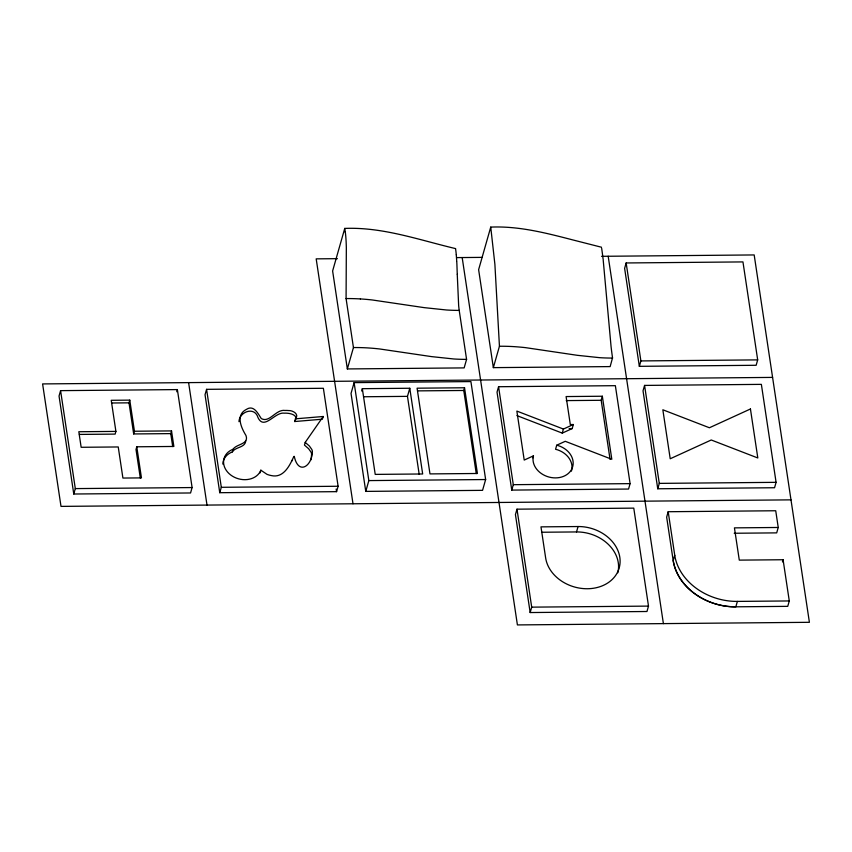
<?xml version="1.0" encoding="UTF-8"?>
<svg xmlns="http://www.w3.org/2000/svg" width="852" height="852" viewBox="0 0 852 852"><rect width="100%" height="100%" fill="white"/><g stroke="black" fill="none" stroke-linecap="round" stroke-linejoin="round"><path stroke-width="1.28" d="M360.375 298.924A159.484 88.874 -8.5 0 1 372.239 299.968L424.179 307.636L446.501 309.99A123.54 68.842 -8.5 0 0 459.207 310.405L466.577 359.384L464.148 367.894L347.35 368.937L353.442 347.552L346.082 298.573L346.338 247.836A54.485 11.108 89.5 0 0 346.242 244.513A32.206 6.571 89.5 0 0 345.337 232.234M245.77 440.899C245.131 447.928 235.408 446.746 232.351 451.88M238.965 421.655C239.348 411.665 254.62 406.106 257.964 417.512C264.141 430.856 274.887 411.665 284.27 413.177A17.935 14.431 15.9 0 1 287.539 413.252C290.788 413.465 297.561 415.19 295.655 419.706M311.14 459.718L311.619 453.935A11.012 8.871 15.9 0 0 310.991 452.071L308.584 448.685L304.441 445.085L305.208 442.39L323.227 416.49L295.431 418.833L294.664 421.538L322.461 419.195M60.577 390.642L59.044 396.042L73.773 494.011L190.56 492.967L192.105 487.557L177.376 389.588L60.577 390.642L75.306 488.601L73.773 494.011M134.446 431.24L171.529 430.91L170.762 433.615L133.679 433.945L134.446 431.24L129.77 400.131L111.229 400.302L115.904 431.4L115.137 434.105L79.374 434.424M133.679 433.945L129.003 402.836L129.77 400.131M171.529 430.91L173.861 446.459L136.778 446.789L136.011 449.494L140.303 478.004M176.758 391.75L177.376 389.588M206.578 389.332L205.034 394.732L219.763 492.701L336.561 491.657L338.106 486.258L323.377 388.288L206.578 389.332L221.307 487.301L219.763 492.701M260.084 472.892L260.85 470.187A19.33 15.56 15.9 0 1 230.722 475.001A19.33 15.56 15.9 0 1 233.107 449.238L232.34 451.933A19.33 15.56 15.9 0 0 222.798 464.074M455.554 248.592C419.269 240.019 382.697 226.866 344.751 228.421L332.621 270.979L347.35 368.937M322.716 418.289L323.227 416.49M354.112 382.623L351.035 393.432L365.764 491.391L482.562 490.347L485.64 479.538L470.911 381.579L354.112 382.623L368.841 480.592L365.764 491.391M361.674 390.993L362.334 388.682L409.78 388.256L422.667 473.978L375.221 474.394L362.334 388.682M419.184 474.287L407.469 396.361L409.78 388.256M601.512 247.24L572.981 239.966C546.121 233.011 518.74 225.876 490.741 227.111L478.622 269.669L493.351 367.638L610.149 366.594L612.535 357.861A122.997 25.081 89.5 0 1 611.065 346.583L603.184 259.807M476.257 473.595L463.765 390.472L464.532 387.767L417.086 388.192L429.972 473.904L477.418 473.488L464.532 387.767M493.351 367.638L499.442 346.253L494.895 264.365L490.741 227.111M498.569 386.723L497.035 392.122L511.754 490.092L628.552 489.048L630.097 483.638L615.368 385.679L498.569 386.723L513.298 484.682L511.754 490.092M516.983 509.176L515.439 514.587L530.168 612.545L646.966 611.502L648.5 606.102L633.771 508.133L516.983 509.176L531.701 607.146L530.168 612.545M532.873 457.865L533.458 455.841A20.352 16.38 15.9 0 0 549.082 477.077A20.352 16.38 15.9 0 0 572.81 466.225A20.352 16.38 15.9 0 0 556.729 445.202L565.249 441.304L611.811 459.281L602.332 396.233L566.101 396.563L570.308 424.552L573.343 424.52L572.182 428.577L562.256 433.114L516.919 415.606M556.729 445.202L555.568 449.26A20.352 16.38 15.9 0 1 571.426 471.124M562.256 433.114L563.406 429.057L573.343 424.52M626.156 262.959L624.622 268.359L639.341 366.328L756.139 365.284L757.684 359.885L742.955 261.915L626.156 262.959L640.885 360.928L639.341 366.328M610.064 459.398L601.182 400.291L602.332 396.233M617.796 572.81A37.882 30.491 15.9 0 0 576.527 531.936L578.061 526.536L540.977 526.866L545.653 557.964A37.882 30.491 15.9 0 0 587.411 588.743A37.882 30.491 15.9 0 0 619.819 557.304A37.882 30.491 15.9 0 0 578.061 526.536M644.57 385.413L643.026 390.823L657.755 488.782L774.553 487.738L776.087 482.338L761.368 384.369L644.57 385.413L659.288 483.382L657.755 488.782M668.192 511.722L666.658 517.121L673.197 560.659C678.181 589.254 708.257 607.21 735.84 606.816L787.738 606.347L789.282 600.948L783.084 559.743L739.291 560.126L734.435 527.867L778.238 527.473L775.725 510.753L668.192 511.722L674.741 555.248L673.197 560.659A56.818 45.731 15.9 0 0 735.84 606.816L737.374 601.406A56.818 45.731 15.9 0 1 674.741 555.248M778.238 527.473L776.694 532.873L734.222 533.256M782.466 561.905L783.084 559.743M233.118 449.174C236.547 443.839 249.295 444.446 245.951 435.447C241.105 427.629 235.45 414.881 246.43 409.375C253.715 404.54 258.007 413.539 261.245 418.524C269.445 423.401 275.92 408.96 285.047 410.472A17.935 14.431 15.9 0 1 288.306 410.547C292.715 410.217 299.67 414.157 295.431 418.833M295.378 420.302L294.664 421.538M292.012 460.847L292.545 459.867M533.458 455.841L524.214 460.069L516.855 411.079L563.406 429.057M337.424 258.667L316.188 258.859L353.005 503.777M456.874 257.602L482.094 257.379M601.544 256.314L754.18 254.94L809.4 622.311L517.409 624.921L462.178 257.56M346.082 298.573L347.318 298.562A127.012 70.78 -8.5 0 1 359.427 298.882L360.364 298.935M499.442 346.253L500.678 346.242A126.447 70.471 -8.5 0 1 512.755 346.562L513.692 346.615A158.791 88.491 -8.5 0 1 525.535 347.648L577.358 355.316L599.627 357.67A122.997 68.543 -8.5 0 0 612.311 358.074L612.567 358.074M353.442 347.552L354.688 347.541A127.012 70.78 -8.5 0 1 366.786 347.861L367.734 347.914A159.484 88.874 -8.5 0 1 379.598 348.958L431.549 356.615L453.871 358.98A123.54 68.842 -8.5 0 0 466.577 359.384M640.885 360.928L757.684 359.885M772.583 377.404L42.6 383.922L61.003 506.386L790.997 499.858M417.629 390.876L463.765 390.472M363.974 396.755L407.469 396.361M111.782 402.996L129.003 402.836M566.239 400.6L601.182 400.291M115.904 431.4L78.821 431.74L81.153 447.289L118.236 446.959L122.912 478.057L141.453 477.897L136.778 446.789M569.157 428.599L572.182 428.577M368.841 480.592L485.64 479.538M75.306 488.601L192.105 487.557M221.307 487.301L338.106 486.258M513.298 484.682L630.097 483.638M659.288 483.382L776.087 482.338M542.096 532.244L576.527 531.936M737.374 601.406L789.282 600.948M531.701 607.146L648.5 606.102M305.208 442.39L309.351 445.979L311.757 449.377A11.012 8.871 15.9 0 1 312.396 451.23C312.247 466.14 298.37 475.661 294.26 456.352L293.802 456.544C289.733 465.661 283.418 478.462 271.255 475.554A17.828 14.356 15.9 0 1 266.921 474.298L260.85 470.187M608.179 256.25L663.399 623.621M344.751 228.421L345.305 232.308M336.167 489.048L336.561 491.657M188.601 382.623L207.004 505.076M170.762 433.615L172.7 446.565M455.575 248.763L455.596 248.933A32.152 6.56 89.5 0 1 456.267 254.641L456.267 254.684M456.278 254.823L456.747 261.447M456.778 261.99L456.853 263.353A75.413 15.379 89.5 0 1 456.928 264.951L457.258 274.227M457.258 274.355L458.653 305.58A31.322 6.39 89.5 0 0 459.196 310.288M601.661 248.283A126.447 25.784 89.5 0 1 603.078 258.944M750.442 408.992L709.407 427.757L662.845 409.78L670.215 458.759L711.25 439.994L757.811 457.971L750.442 408.992"/></g></svg>
